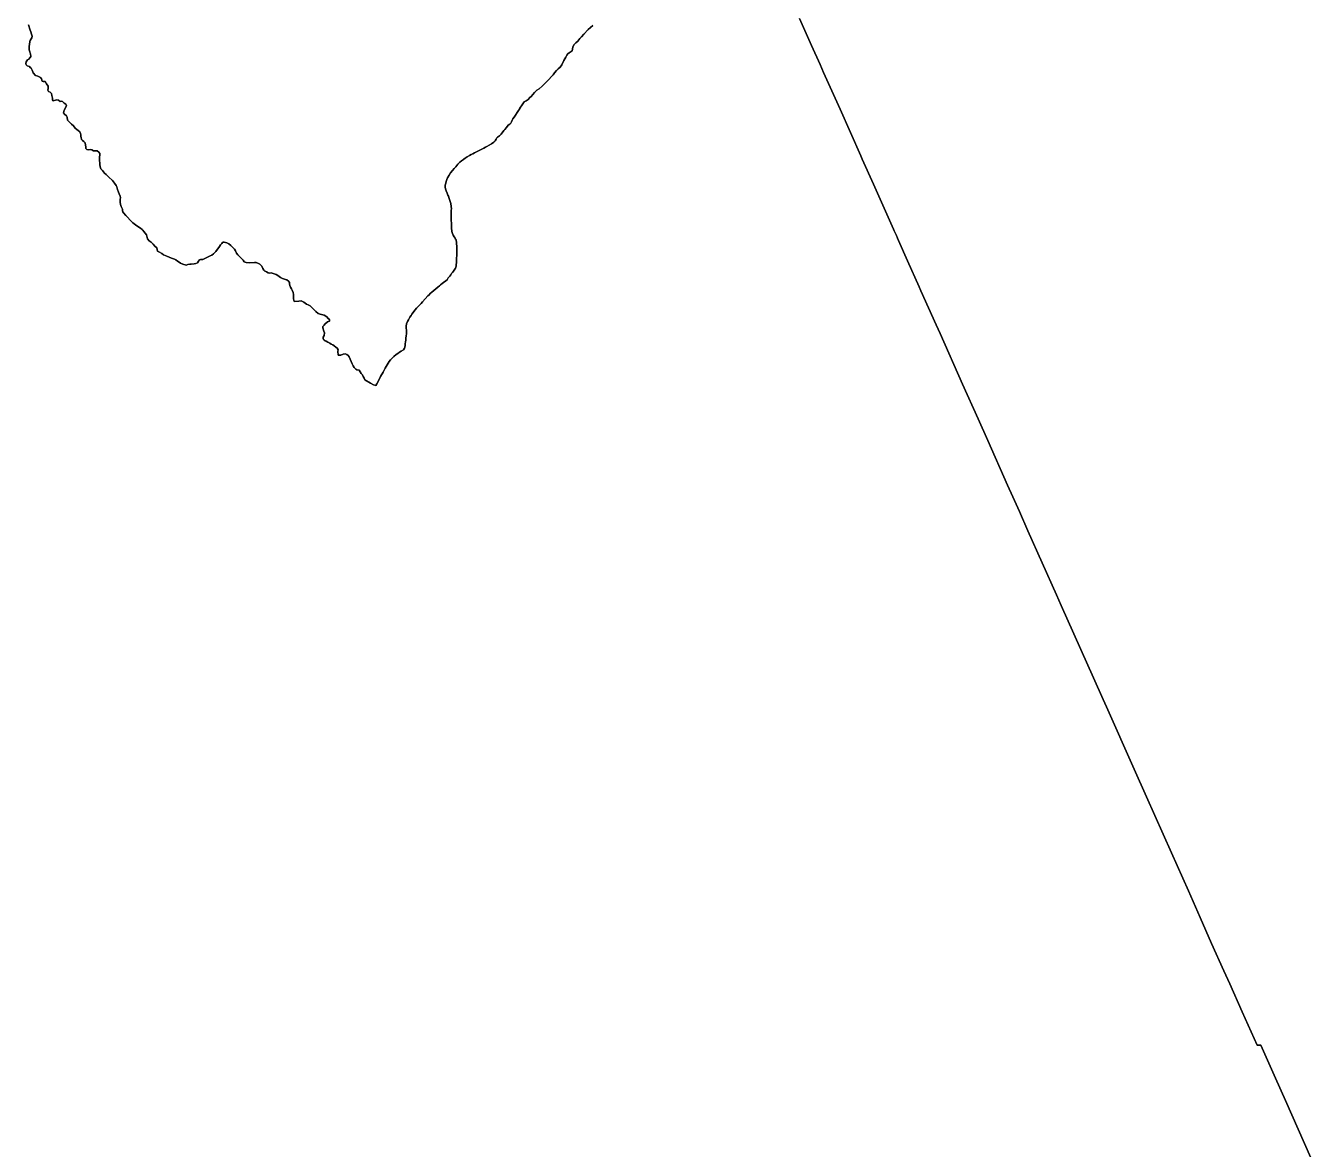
# Model space of a CAD drawing. Header units: inches. Extents: x 141448 to 685535, y 3466439 to 4099221.
# Drawn here: x 473358 to 495587, y 3704939 to 3724286 of the extents above; entities that cross this region are included whole.
import ezdxf

# ---------------------------------------------------------------- set-up
doc = ezdxf.new("R2010")
doc.units = ezdxf.units.IN
doc.header["$MEASUREMENT"] = 0
doc.layers.add('az_county', color=7, linetype='Continuous')

msp = doc.modelspace()

# ---------------------------------------------------------------- linework, layer by layer
at = {"layer": 'az_county'}
for points in [[(483117.4375, 3724292.5), (483079.9375, 3724257.25), (483038.84375, 3724224.75), (482961.4375, 3724142), (482921.4375, 3724097.75), (482896.90625, 3724066.25), (482857.5, 3724020.75), (482826.21875, 3723994.5), (482792.40625, 3723958.25), (482773.90625, 3723920.5), (482763.71875, 3723857.75), (482746.625, 3723841.25), (482711.71875, 3723822), (482686.625, 3723805), (482669.90625, 3723778.25), (482651.40625, 3723746.75), (482636, 3723718.75), (482621.21875, 3723690.75), (482593.40625, 3723626.75), (482587.125, 3723612.25), (482553.3125, 3723574.5), (482524.40625, 3723544.75), (482495.625, 3723515), (482458.125, 3723476.25), (482436, 3723444.5), (482408.90625, 3723414.25), (482359.21875, 3723359), (482325.40625, 3723326.75), (482294.125, 3723294), (482246.71875, 3723243.75), (482192.21875, 3723200.75), (482151.71875, 3723175.75), (482111.90625, 3723140.25), (482054.125, 3723070.25), (482033.21875, 3723050.25), (482004.3125, 3723016.75), (481971.8125, 3722992.75), (481936.3125, 3722977), (481888.3125, 3722907), (481874.71875, 3722885.75), (481853.40625, 3722857.25), (481853.40625, 3722850.75), (481836.5, 3722825), (481763.90625, 3722715), (481743.5, 3722685.25), (481731.71875, 3722658.25), (481721.21875, 3722630.25), (481708.90625, 3722607.25), (481688.125, 3722594.5), (481659.21875, 3722572.75), (481630.3125, 3722532.75), (481605.125, 3722501.75), (481585.40625, 3722480.5), (481542.40625, 3722420.25), (481511.71875, 3722391.75), (481479.21875, 3722370), (481466.21875, 3722354.75), (481452.71875, 3722331.75), (481437.90625, 3722305.5), (481413.90625, 3722281.75), (481375.3125, 3722251.75), (481294.5, 3722207.5), (481268.71875, 3722194.75), (481241.21875, 3722178), (481205.125, 3722160.5), (481083.21875, 3722097.25), (481050.71875, 3722081.5), (481025.125, 3722069.25), (480996.21875, 3722053.25), (480955.90625, 3722029.5), (480922.125, 3722006.5), (480899.1875, 3721990.75), (480891.46875, 3721985.25), (480858.96875, 3721963), (480826.46875, 3721935.75), (480794.59375, 3721900.5), (480760.09375, 3721856.25), (480729.96875, 3721826.5), (480703.59375, 3721794.75), (480667.28125, 3721751.75), (480645.6875, 3721714.75), (480617.375, 3721667.25), (480603.09375, 3721636.75), (480593.1875, 3721603.75), (480586.1875, 3721573.25), (480579.375, 3721540.5), (480576.6875, 3721509.25), (480584.46875, 3721475.75), (480593.375, 3721446.25), (480611.46875, 3721403), (480624.09375, 3721369.25), (480631.96875, 3721351), (480645.1875, 3721314.75), (480663.1875, 3721261), (480673.875, 3721223), (480679.6875, 3721172.25), (480683.1875, 3721135.25), (480682.375, 3721108.75), (480681.59375, 3721076), (480682.09375, 3720941), (480684.09375, 3720882.5), (480686.6875, 3720809.25), (480689.78125, 3720744.75), (480700.375, 3720707.75), (480715.28125, 3720680.75), (480732.1875, 3720652.75), (480746.125, 3720627.5), (480755.90625, 3720604.25), (480767.5, 3720604.25), (480775.21875, 3720477.75), (480779.90625, 3720374.5), (480774.125, 3720237.75), (480772.21875, 3720202.75), (480766.8125, 3720176.75), (480764.40625, 3720146.25), (480754.625, 3720112.75), (480720, 3720063.25), (480701.90625, 3720038), (480688, 3720018.5), (480673, 3719999.25), (480655.375, 3719974), (480630.96875, 3719943.75), (480608.375, 3719912.5), (480526.59375, 3719850.25), (480496.875, 3719826.5), (480477.59375, 3719808.5), (480450.875, 3719785.25), (480347.78125, 3719699), (480319.875, 3719673.25), (480299.28125, 3719651.75), (480275.6875, 3719633.75), (480232.09375, 3719586.25), (480184.59375, 3719530.25), (480163.375, 3719506.25), (480139.09375, 3719481), (480115.375, 3719457.5), (480084.78125, 3719422.75), (480059.1875, 3719395.75), (480039.78125, 3719367.75), (480026.59375, 3719348.5), (480004.6875, 3719322.75), (479991.375, 3719297.75), (479970.6875, 3719268.25), (479946.59375, 3719223.5), (479929.46875, 3719191.25), (479911.6875, 3719154.5), (479908.1875, 3719135.5), (479907.78125, 3719130), (479906.59375, 3719111.25), (479903.375, 3719078.75), (479908.28125, 3719045), (479908.78125, 3718978.5), (479906.28125, 3718946), (479901.1875, 3718905.75), (479901.78125, 3718871.5), (479895.1875, 3718845.5), (479890.78125, 3718810), (479885.875, 3718774.75), (479875.1875, 3718732), (479857.6875, 3718706.25), (479821.1875, 3718681.75), (479790.28125, 3718663.25), (479759.375, 3718643.75), (479733.96875, 3718624.75), (479693.59375, 3718588.75), (479664.375, 3718564.75), (479638.09375, 3718531.75), (479613.1875, 3718507), (479595.59375, 3718475.75), (479576.6875, 3718449.75), (479544.375, 3718392.75), (479521.59375, 3718345), (479510.6875, 3718323.75), (479493.09375, 3718294.75), (479482.375, 3718277.25), (479465.875, 3718246.25), (479426.59375, 3718172.5), (479402.96875, 3718122.25), (479380.46875, 3718093.75), (479345.1875, 3718102.5), (479289.6875, 3718132.25), (479196.1875, 3718190.25), (479180.875, 3718218), (479166.78125, 3718247.5), (479150.875, 3718274.75), (479131.875, 3718300.75), (479096.28125, 3718353.25), (479088.09375, 3718355.25), (479056.1875, 3718363.25), (479038.59375, 3718370.75), (479009.875, 3718401.25), (478992.1875, 3718429.75), (478973.96875, 3718466.75), (478957.09375, 3718507.5), (478941.28125, 3718543.25), (478925.09375, 3718585), (478904.1875, 3718608.75), (478882.59375, 3718627.5), (478854.6875, 3718635.75), (478823.375, 3718628.5), (478783.375, 3718612.25), (478732.09375, 3718613.75), (478731.09375, 3718683.25), (478736.375, 3718704), (478716.1875, 3718733.75), (478640.375, 3718790.25), (478614.46875, 3718806), (478589.1875, 3718822.25), (478559.5625, 3718836.25), (478526.25, 3718852.75), (478508.25, 3718858.5), (478493.0625, 3718869.75), (478482.0625, 3718885), (478476.65625, 3718903), (478477.15625, 3718922), (478492.84375, 3718953), (478499.15625, 3718998.25), (478490.0625, 3719027), (478472.15625, 3719083.75), (478468.4375, 3719109.25), (478493.25, 3719129.75), (478505.84375, 3719150.25), (478551.75, 3719186.75), (478588.0625, 3719198.75), (478584.84375, 3719225.25), (478562.0625, 3719246.5), (478538.84375, 3719276.75), (478494.84375, 3719303.75), (478422.5625, 3719322.25), (478392.25, 3719332.75), (478347.65625, 3719364), (478314.84375, 3719398.25), (478276.65625, 3719441.75), (478250.15625, 3719463), (478218.15625, 3719481.25), (478189.75, 3719494.25), (478167.5625, 3719509.75), (478142.15625, 3719526.75), (478096.84375, 3719547.75), (478058.34375, 3719546), (477978.15625, 3719536.5), (477966.34375, 3719583.25), (477965.84375, 3719621.75), (477965.34375, 3719656), (477961.15625, 3719695.75), (477942.34375, 3719732.25), (477930.0625, 3719755.75), (477916.5625, 3719785.25), (477904.34375, 3719815.25), (477899.34375, 3719843.5), (477894.34375, 3719867.5), (477880.75, 3719888), (477852.5625, 3719910.5), (477830.0625, 3719918.25), (477776.75, 3719936.25), (477743.4375, 3719951), (477716.9375, 3719969.25), (477694.65625, 3719983), (477665.15625, 3720003.75), (477618.5625, 3720022.25), (477579.5625, 3720029.75), (477557.5625, 3720028.25), (477528.34375, 3720033.25), (477498.15625, 3720046.5), (477475.5625, 3720058.25), (477470.34375, 3720061.25), (477453.5625, 3720078), (477438.9375, 3720107.5), (477420.15625, 3720144.5), (477386.5625, 3720178.25), (477362.5625, 3720194.5), (477325.5625, 3720207.5), (477294.4375, 3720209.25), (477210.75, 3720205.25), (477151.5625, 3720207.5), (477117.0625, 3720222.25), (477096.84375, 3720248.25), (477070.65625, 3720280.5), (477037.0625, 3720311.25), (477005.25, 3720339.75), (476987.0625, 3720372.5), (476970.0625, 3720410.75), (476949.21875, 3720439.25), (476928.90625, 3720464.25), (476888.8125, 3720502.25), (476851.53125, 3720531), (476819.03125, 3720551.25), (476770.3125, 3720559.25), (476748.53125, 3720558.75), (476743.125, 3720556.5), (476730.03125, 3720539), (476712.03125, 3720513.75), (476693.3125, 3720484.75), (476631.625, 3720399.5), (476589.03125, 3720360.5), (476560.03125, 3720338.5), (476533.03125, 3720324.25), (476407.21875, 3720264), (476367.625, 3720261.75), (476347.40625, 3720254), (476331.8125, 3720231.25), (476310.625, 3720206.5), (476285.53125, 3720189.75), (476255.03125, 3720185.25), (476205.625, 3720183.75), (476180.625, 3720179.75), (476149.53125, 3720173.75), (476117.03125, 3720163.75), (476062.03125, 3720183), (476017.8125, 3720198.5), (475996.71875, 3720214), (475970.8125, 3720230.25), (475939.53125, 3720253.25), (475916.625, 3720265.25), (475868.125, 3720284.5), (475787.8125, 3720316.25), (475729.125, 3720339.25), (475697.8125, 3720363), (475660.53125, 3720390.25), (475622.53125, 3720405), (475614.21875, 3720460.75), (475581.21875, 3720490), (475552.03125, 3720526.5), (475517.90625, 3720561.75), (475483.625, 3720585.5), (475453.8125, 3720615.25), (475437.21875, 3720685.75), (475414.40625, 3720716), (475392.3125, 3720745.75), (475371.21875, 3720765.25), (475360.3125, 3720775.5), (475332.8125, 3720799.75), (475287.40625, 3720832.25), (475246.3125, 3720860.75), (475198.03125, 3720892.75), (475153.125, 3720940), (475108.90625, 3720991.5), (475080.625, 3721018.75), (475040.125, 3721064.25), (475029.625, 3721082.75), (475022.8125, 3721094.75), (475019.53125, 3721125.75), (474997.21875, 3721173.75), (474985.40625, 3721206.75), (474980.21875, 3721250.5), (474983.625, 3721295.25), (474985.125, 3721326.75), (474981.3125, 3721353.75), (474967.03125, 3721389.75), (474954.03125, 3721418.75), (474938.53125, 3721469.25), (474922.90625, 3721510.75), (474913.03125, 3721538.25), (474887.125, 3721575.25), (474847.8125, 3721619.25), (474788.8125, 3721680), (474739.71875, 3721726), (474713.3125, 3721746), (474675.21875, 3721792), (474648.125, 3721824.75), (474640.03125, 3721857.25), (474633.03125, 3721898.5), (474630.40625, 3721926), (474625.8125, 3721963.25), (474625.625, 3721999.75), (474625.40625, 3722023), (474633.03125, 3722065.25), (474631.125, 3722085.25), (474617.53125, 3722111.5), (474587.53125, 3722133.25), (474550.90625, 3722132.25), (474521.03125, 3722134.5), (474494.625, 3722152), (474462.90625, 3722156.25), (474431.8125, 3722152.25), (474409.90625, 3722155.75), (474392.71875, 3722174.5), (474391.3125, 3722199.5), (474387.40625, 3722228.25), (474378.625, 3722271.5), (474355.8125, 3722295.75), (474332.625, 3722312.75), (474317.8125, 3722330.25), (474309.21875, 3722360.5), (474304.625, 3722377), (474306.3125, 3722407.75), (474299.40625, 3722433.75), (474285.8125, 3722458.75), (474257.625, 3722480.5), (474235.53125, 3722499.75), (474210.3125, 3722524.75), (474176.53125, 3722562.75), (474146.53125, 3722595), (474098.03125, 3722638), (474077.125, 3722661), (474068.21875, 3722712.25), (474058.8125, 3722738.5), (474022.125, 3722762.5), (474007.90625, 3722787.5), (474018.53125, 3722834.5), (474057.03125, 3722909.75), (474044.625, 3722934.75), (474020.8125, 3722953), (473990.625, 3722983.25), (473968.71875, 3722987.25), (473946.8125, 3722984.25), (473919.125, 3723006), (473889.3125, 3723013), (473866.125, 3723006.25), (473826.03125, 3722993.75), (473817.3125, 3723013.75), (473814.71875, 3723037.5), (473807.125, 3723083.25), (473797.625, 3723121.75), (473775.03125, 3723142.25), (473748.625, 3723156), (473736.90625, 3723178), (473742.125, 3723208.5), (473741.3125, 3723246.25), (473714.8125, 3723285.25), (473690.125, 3723327.75), (473658.40625, 3723329.25), (473637.625, 3723331), (473628.21875, 3723372.5), (473607.90625, 3723396.75), (473567.03125, 3723416), (473526.03125, 3723427.75), (473487.3125, 3723475.25), (473480.53125, 3723494.75), (473467.40625, 3723523.75), (473449.53125, 3723554.25), (473434.3125, 3723568.75), (473420.125, 3723582.75), (473383.3125, 3723599.5), (473364.3125, 3723614.75), (473358.125, 3723634.75), (473364.03125, 3723665.25), (473385.125, 3723697.75), (473408.125, 3723714.25), (473428.125, 3723731.75), (473434.90625, 3723742.25), (473445.625, 3723759.25), (473440.40625, 3723805), (473435.125, 3723817.25), (473426.125, 3723839), (473418.03125, 3723873.25), (473413.53125, 3723900), (473418.125, 3723937.25), (473418.8125, 3723962), (473428.03125, 3724015.25), (473435.40625, 3724030.25), (473450.8125, 3724060.75), (473461.03125, 3724080.75), (473465.125, 3724110.25), (473457.53125, 3724145), (473446.3125, 3724179.75), (473435.09375, 3724210), (473402.09375, 3724300.25)], [(473402.09375, 3724300.25), (473435.09375, 3724210), (473446.3125, 3724179.75), (473457.53125, 3724145), (473465.125, 3724110.25), (473461.03125, 3724080.75), (473450.8125, 3724060.75), (473435.40625, 3724030.25), (473428.03125, 3724015.25), (473418.8125, 3723962), (473418.125, 3723937.25), (473413.53125, 3723900), (473418.03125, 3723873.25), (473426.125, 3723839), (473435.125, 3723817.25), (473440.40625, 3723805), (473445.625, 3723759.25), (473434.90625, 3723742.25), (473428.125, 3723731.75), (473408.125, 3723714.25), (473385.125, 3723697.75), (473364.03125, 3723665.25), (473358.125, 3723634.75), (473364.3125, 3723614.75), (473383.3125, 3723599.5), (473420.125, 3723582.75), (473434.3125, 3723568.75), (473449.53125, 3723554.25), (473467.40625, 3723523.75), (473480.53125, 3723494.75), (473487.3125, 3723475.25), (473526.03125, 3723427.75), (473567.03125, 3723416), (473607.90625, 3723396.75), (473628.21875, 3723372.5), (473637.625, 3723331), (473658.40625, 3723329.25), (473690.125, 3723327.75), (473714.8125, 3723285.25), (473741.3125, 3723246.25), (473742.125, 3723208.5), (473736.90625, 3723178), (473748.625, 3723156), (473775.03125, 3723142.25), (473797.625, 3723121.75), (473807.125, 3723083.25), (473814.71875, 3723037.5), (473817.3125, 3723013.75), (473826.03125, 3722993.75), (473866.125, 3723006.25), (473889.3125, 3723013), (473919.125, 3723006), (473946.8125, 3722984.25), (473968.71875, 3722987.25), (473990.625, 3722983.25), (474020.8125, 3722953), (474044.625, 3722934.75), (474057.03125, 3722909.75), (474018.53125, 3722834.5), (474007.90625, 3722787.5), (474022.125, 3722762.5), (474058.8125, 3722738.5), (474068.21875, 3722712.25), (474077.125, 3722661), (474098.03125, 3722638), (474146.53125, 3722595), (474176.53125, 3722562.75), (474210.3125, 3722524.75), (474235.53125, 3722499.75), (474257.625, 3722480.5), (474285.8125, 3722458.75), (474299.40625, 3722433.75), (474306.3125, 3722407.75), (474304.625, 3722377), (474309.21875, 3722360.5), (474317.8125, 3722330.25), (474332.625, 3722312.75), (474355.8125, 3722295.75), (474378.625, 3722271.5), (474387.40625, 3722228.25), (474391.3125, 3722199.5), (474392.71875, 3722174.5), (474409.90625, 3722155.75), (474431.8125, 3722152.25), (474462.90625, 3722156.25), (474494.625, 3722152), (474521.03125, 3722134.5), (474550.90625, 3722132.25), (474587.53125, 3722133.25), (474617.53125, 3722111.5), (474631.125, 3722085.25), (474633.03125, 3722065.25), (474625.40625, 3722023), (474625.625, 3721999.75), (474625.8125, 3721963.25), (474630.40625, 3721926), (474633.03125, 3721898.5), (474640.03125, 3721857.25), (474648.125, 3721824.75), (474675.21875, 3721792), (474713.3125, 3721746), (474739.71875, 3721726), (474788.8125, 3721680), (474847.8125, 3721619.25), (474887.125, 3721575.25), (474913.03125, 3721538.25), (474922.90625, 3721510.75), (474938.53125, 3721469.25), (474954.03125, 3721418.75), (474967.03125, 3721389.75), (474981.3125, 3721353.75), (474985.125, 3721326.75), (474983.625, 3721295.25), (474980.21875, 3721250.5), (474985.40625, 3721206.75), (474997.21875, 3721173.75), (475019.53125, 3721125.75), (475022.8125, 3721094.75), (475029.625, 3721082.75), (475040.125, 3721064.25), (475080.625, 3721018.75), (475108.90625, 3720991.5), (475153.125, 3720940), (475198.03125, 3720892.75), (475246.3125, 3720860.75), (475287.40625, 3720832.25), (475332.8125, 3720799.75), (475360.3125, 3720775.5), (475371.21875, 3720765.25), (475392.3125, 3720745.75), (475414.40625, 3720716), (475437.21875, 3720685.75), (475453.8125, 3720615.25), (475483.625, 3720585.5), (475517.90625, 3720561.75), (475552.03125, 3720526.5), (475581.21875, 3720490), (475614.21875, 3720460.75), (475622.53125, 3720405), (475660.53125, 3720390.25), (475697.8125, 3720363), (475729.125, 3720339.25), (475787.8125, 3720316.25), (475868.125, 3720284.5), (475916.625, 3720265.25), (475939.53125, 3720253.25), (475970.8125, 3720230.25), (475996.71875, 3720214), (476017.8125, 3720198.5), (476062.03125, 3720183), (476117.03125, 3720163.75), (476149.53125, 3720173.75), (476180.625, 3720179.75), (476205.625, 3720183.75), (476255.03125, 3720185.25), (476285.53125, 3720189.75), (476310.625, 3720206.5), (476331.8125, 3720231.25), (476347.40625, 3720254), (476367.625, 3720261.75), (476407.21875, 3720264), (476533.03125, 3720324.25), (476560.03125, 3720338.5), (476589.03125, 3720360.5), (476631.625, 3720399.5), (476693.3125, 3720484.75), (476712.03125, 3720513.75), (476730.03125, 3720539), (476743.125, 3720556.5), (476748.53125, 3720558.75), (476770.3125, 3720559.25), (476819.03125, 3720551.25), (476851.53125, 3720531), (476888.8125, 3720502.25), (476928.90625, 3720464.25), (476949.21875, 3720439.25), (476970.0625, 3720410.75), (476987.0625, 3720372.5), (477005.25, 3720339.75), (477037.0625, 3720311.25), (477070.65625, 3720280.5), (477096.84375, 3720248.25), (477117.0625, 3720222.25), (477151.5625, 3720207.5), (477210.75, 3720205.25), (477294.4375, 3720209.25), (477325.5625, 3720207.5), (477362.5625, 3720194.5), (477386.5625, 3720178.25), (477420.15625, 3720144.5), (477438.9375, 3720107.5), (477453.5625, 3720078), (477470.34375, 3720061.25), (477475.5625, 3720058.25), (477498.15625, 3720046.5), (477528.34375, 3720033.25), (477557.5625, 3720028.25), (477579.5625, 3720029.75), (477618.5625, 3720022.25), (477665.15625, 3720003.75), (477694.65625, 3719983), (477716.9375, 3719969.25), (477743.4375, 3719951), (477776.75, 3719936.25), (477830.0625, 3719918.25), (477852.5625, 3719910.5), (477880.75, 3719888), (477894.34375, 3719867.5), (477899.34375, 3719843.5), (477904.34375, 3719815.25), (477916.5625, 3719785.25), (477930.0625, 3719755.75), (477942.34375, 3719732.25), (477961.15625, 3719695.75), (477965.34375, 3719656), (477965.84375, 3719621.75), (477966.34375, 3719583.25), (477978.15625, 3719536.5), (478058.34375, 3719546), (478096.84375, 3719547.75), (478142.15625, 3719526.75), (478167.5625, 3719509.75), (478189.75, 3719494.25), (478218.15625, 3719481.25), (478250.15625, 3719463), (478276.65625, 3719441.75), (478314.84375, 3719398.25), (478347.65625, 3719364), (478392.25, 3719332.75), (478422.5625, 3719322.25), (478494.84375, 3719303.75), (478538.84375, 3719276.75), (478562.0625, 3719246.5), (478584.84375, 3719225.25), (478588.0625, 3719198.75), (478551.75, 3719186.75), (478505.84375, 3719150.25), (478493.25, 3719129.75), (478468.4375, 3719109.25), (478472.15625, 3719083.75), (478490.0625, 3719027), (478499.15625, 3718998.25), (478492.84375, 3718953), (478477.15625, 3718922), (478476.65625, 3718903), (478482.0625, 3718885), (478493.0625, 3718869.75), (478508.25, 3718858.5), (478526.25, 3718852.75), (478559.5625, 3718836.25), (478589.1875, 3718822.25), (478614.46875, 3718806), (478640.375, 3718790.25), (478716.1875, 3718733.75), (478736.375, 3718704), (478731.09375, 3718683.25), (478732.09375, 3718613.75), (478783.375, 3718612.25), (478823.375, 3718628.5), (478854.6875, 3718635.75), (478882.59375, 3718627.5), (478904.1875, 3718608.75), (478925.09375, 3718585), (478941.28125, 3718543.25), (478957.09375, 3718507.5), (478973.96875, 3718466.75), (478992.1875, 3718429.75), (479009.875, 3718401.25), (479038.59375, 3718370.75), (479056.1875, 3718363.25), (479088.09375, 3718355.25), (479096.28125, 3718353.25), (479131.875, 3718300.75), (479150.875, 3718274.75), (479166.78125, 3718247.5), (479180.875, 3718218), (479196.1875, 3718190.25), (479289.6875, 3718132.25), (479345.1875, 3718102.5), (479380.46875, 3718093.75), (479402.96875, 3718122.25), (479426.59375, 3718172.5), (479465.875, 3718246.25), (479482.375, 3718277.25), (479493.09375, 3718294.75), (479510.6875, 3718323.75), (479521.59375, 3718345), (479544.375, 3718392.75), (479576.6875, 3718449.75), (479595.59375, 3718475.75), (479613.1875, 3718507), (479638.09375, 3718531.75), (479664.375, 3718564.75), (479693.59375, 3718588.75), (479733.96875, 3718624.75), (479759.375, 3718643.75), (479790.28125, 3718663.25), (479821.1875, 3718681.75), (479857.6875, 3718706.25), (479875.1875, 3718732), (479885.875, 3718774.75), (479890.78125, 3718810), (479895.1875, 3718845.5), (479901.78125, 3718871.5), (479901.1875, 3718905.75), (479906.28125, 3718946), (479908.78125, 3718978.5), (479908.28125, 3719045), (479903.375, 3719078.75), (479906.59375, 3719111.25), (479907.78125, 3719130), (479908.1875, 3719135.5), (479911.6875, 3719154.5), (479929.46875, 3719191.25), (479946.59375, 3719223.5), (479970.6875, 3719268.25), (479991.375, 3719297.75), (480004.6875, 3719322.75), (480026.59375, 3719348.5), (480039.78125, 3719367.75), (480059.1875, 3719395.75), (480084.78125, 3719422.75), (480115.375, 3719457.5), (480139.09375, 3719481), (480163.375, 3719506.25), (480184.59375, 3719530.25), (480232.09375, 3719586.25), (480275.6875, 3719633.75), (480299.28125, 3719651.75), (480319.875, 3719673.25), (480347.78125, 3719699), (480450.875, 3719785.25), (480477.59375, 3719808.5), (480496.875, 3719826.5), (480526.59375, 3719850.25), (480608.375, 3719912.5), (480630.96875, 3719943.75), (480655.375, 3719974), (480673, 3719999.25), (480688, 3720018.5), (480701.90625, 3720038), (480720, 3720063.25), (480754.625, 3720112.75), (480764.40625, 3720146.25), (480766.8125, 3720176.75), (480772.21875, 3720202.75), (480774.125, 3720237.75), (480779.90625, 3720374.5), (480775.21875, 3720477.75), (480767.5, 3720604.25), (480755.90625, 3720604.25), (480746.125, 3720627.5), (480732.1875, 3720652.75), (480715.28125, 3720680.75), (480700.375, 3720707.75), (480689.78125, 3720744.75), (480686.6875, 3720809.25), (480684.09375, 3720882.5), (480682.09375, 3720941), (480681.59375, 3721076), (480682.375, 3721108.75), (480683.1875, 3721135.25), (480679.6875, 3721172.25), (480673.875, 3721223), (480663.1875, 3721261), (480645.1875, 3721314.75), (480631.96875, 3721351), (480624.09375, 3721369.25), (480611.46875, 3721403), (480593.375, 3721446.25), (480584.46875, 3721475.75), (480576.6875, 3721509.25), (480579.375, 3721540.5), (480586.1875, 3721573.25), (480593.1875, 3721603.75), (480603.09375, 3721636.75), (480617.375, 3721667.25), (480645.6875, 3721714.75), (480667.28125, 3721751.75), (480703.59375, 3721794.75), (480729.96875, 3721826.5), (480760.09375, 3721856.25), (480794.59375, 3721900.5), (480826.46875, 3721935.75), (480858.96875, 3721963), (480891.46875, 3721985.25), (480899.1875, 3721990.75), (480922.125, 3722006.5), (480955.90625, 3722029.5), (480996.21875, 3722053.25), (481025.125, 3722069.25), (481050.71875, 3722081.5), (481083.21875, 3722097.25), (481205.125, 3722160.5), (481241.21875, 3722178), (481268.71875, 3722194.75), (481294.5, 3722207.5), (481375.3125, 3722251.75), (481413.90625, 3722281.75), (481437.90625, 3722305.5), (481452.71875, 3722331.75), (481466.21875, 3722354.75), (481479.21875, 3722370), (481511.71875, 3722391.75), (481542.40625, 3722420.25), (481585.40625, 3722480.5), (481605.125, 3722501.75), (481630.3125, 3722532.75), (481659.21875, 3722572.75), (481688.125, 3722594.5), (481708.90625, 3722607.25), (481721.21875, 3722630.25), (481731.71875, 3722658.25), (481743.5, 3722685.25), (481763.90625, 3722715), (481836.5, 3722825), (481853.40625, 3722850.75), (481853.40625, 3722857.25), (481874.71875, 3722885.75), (481888.3125, 3722907), (481936.3125, 3722977), (481971.8125, 3722992.75), (482004.3125, 3723016.75), (482033.21875, 3723050.25), (482054.125, 3723070.25), (482111.90625, 3723140.25), (482151.71875, 3723175.75), (482192.21875, 3723200.75), (482246.71875, 3723243.75), (482294.125, 3723294), (482325.40625, 3723326.75), (482359.21875, 3723359), (482408.90625, 3723414.25), (482436, 3723444.5), (482458.125, 3723476.25), (482495.625, 3723515), (482524.40625, 3723544.75), (482553.3125, 3723574.5), (482587.125, 3723612.25), (482593.40625, 3723626.75), (482621.21875, 3723690.75), (482636, 3723718.75), (482651.40625, 3723746.75), (482669.90625, 3723778.25), (482686.625, 3723805), (482711.71875, 3723822), (482746.625, 3723841.25), (482763.71875, 3723857.75), (482773.90625, 3723920.5), (482792.40625, 3723958.25), (482826.21875, 3723994.5), (482857.5, 3724020.75), (482896.90625, 3724066.25), (482921.4375, 3724097.75), (482961.4375, 3724142), (483038.84375, 3724224.75), (483079.9375, 3724257.25), (483117.4375, 3724292.5)], [(495587.09375, 3704544), (495041.1875, 3705778.5), (494871.1875, 3706161.5), (494619.8125, 3706728), (494553.1875, 3706728), (494296.40625, 3707305.5), (494081.8125, 3707785.5), (493981.5, 3708010), (493770.8125, 3708481.75), (493572.90625, 3708927.75), (493369.5, 3709386.5), (493077.90625, 3710044.5), (492649.28125, 3711006.75), (492435.875, 3711486), (491959.375, 3712557.75), (491903.46875, 3712683.5), (491738.65625, 3713054.5), (491181.375, 3714304.5), (491100.875, 3714485.25), (490608.0625, 3715590), (490460.875, 3715920.25), (490348.625, 3716172.5), (490258.25, 3716375.75), (489916.25, 3717143), (489750.34375, 3717515.75), (489482.84375, 3718116.75), (489095.34375, 3718985), (489028.75, 3719133.75), (488764.34375, 3719724.25), (488734.75, 3719790.75), (488534.625, 3720239.75), (488380.53125, 3720590.5), (488363.25, 3720628.75), (488343.25, 3720674), (488308.34375, 3720753.75), (488295.34375, 3720783.5), (488156.21875, 3721093.75), (487948.3125, 3721558.25), (487756.21875, 3721989.75), (487731.40625, 3722045.5), (487373.5, 3722849.25), (487091.5, 3723480.25), (487029.8125, 3723619), (486883.71875, 3723948.5), (486676.5, 3724411.25)], [(486676.5, 3724411.25), (486883.71875, 3723948.5), (487029.8125, 3723619), (487091.5, 3723480.25), (487373.5, 3722849.25), (487731.40625, 3722045.5), (487756.21875, 3721989.75), (487948.3125, 3721558.25), (488156.21875, 3721093.75), (488295.34375, 3720783.5), (488308.34375, 3720753.75), (488343.25, 3720674), (488363.25, 3720628.75), (488380.53125, 3720590.5), (488534.625, 3720239.75), (488734.75, 3719790.75), (488764.34375, 3719724.25), (489028.75, 3719133.75), (489095.34375, 3718985), (489482.84375, 3718116.75), (489750.34375, 3717515.75), (489916.25, 3717143), (490258.25, 3716375.75), (490348.625, 3716172.5), (490460.875, 3715920.25), (490608.0625, 3715590), (491100.875, 3714485.25), (491181.375, 3714304.5), (491738.65625, 3713054.5), (491903.46875, 3712683.5), (491959.375, 3712557.75), (492435.875, 3711486), (492649.28125, 3711006.75), (493077.90625, 3710044.5), (493369.5, 3709386.5), (493572.90625, 3708927.75), (493770.8125, 3708481.75), (493981.5, 3708010), (494081.8125, 3707785.5), (494296.40625, 3707305.5), (494553.1875, 3706728), (494619.8125, 3706728), (494871.1875, 3706161.5), (495041.1875, 3705778.5), (495587.09375, 3704544)]]:
    msp.add_lwpolyline(points, dxfattribs=at)

doc.saveas('drawing.dxf')
